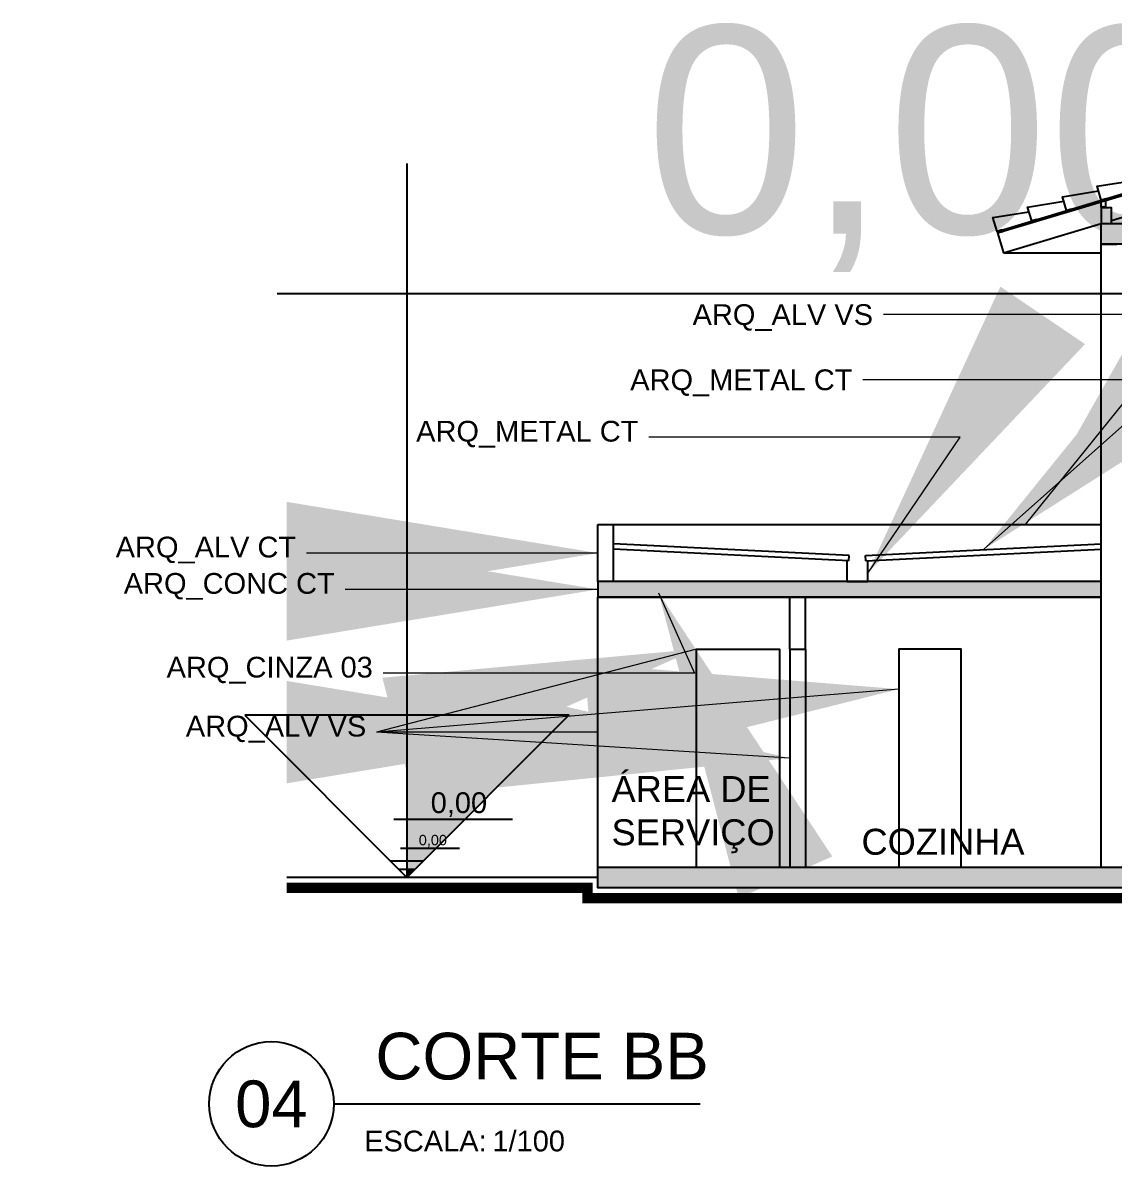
# Model space of a CAD drawing. Header units: metres. Extents: x 47789.1 to 47883.2, y 23415.6 to 23469.2.
# Drawn here: x 47820.08 to 47830.59, y 23449.02 to 23460.03 of the extents above; entities that cross this region are included whole.
import ezdxf
from ezdxf.enums import TextEntityAlignment as Align

# ---------------------------------------------------------------- set-up
doc = ezdxf.new("R2010")
doc.units = ezdxf.units.M
doc.header["$LTSCALE"] = 0.25
for name, color, linetype in [('0 @ 0.05', 7, 'Continuous'), ('0 @ 0.1', 7, 'Continuous'), ('0 @ 1', 7, 'Continuous'), ('ARQ_ALV CT', 4, 'Continuous'), ('ARQ_ALV VS', 2, 'Continuous'), ('ARQ_CONC CT', 6, 'Continuous'), ('ARQ_ESQ VS', 2, 'Continuous'), ('ARQ_METAL CT', 2, 'Continuous'), ('ARQ_TXT 01', 1, 'Continuous'), ('ARQ_VISTA 02', 2, 'Continuous'), ('ARQ_VISTA 03', 3, 'Continuous'), ('DET_VISTA 01', 1, 'Continuous'), ('SIMB_01', 1, 'Continuous'), ('SIMB_02', 2, 'Continuous'), ('SIMB_PREENCHIMENTO', 253, 'Continuous'), ('SIMB_TXT', 1, 'Continuous')]:
    doc.layers.add(name, color=color, linetype=linetype)
doc.layers.add('ARQ_CINZA 02', color=251, linetype='Continuous', lineweight=9)
doc.layers.add('ARQ_CINZA 03', color=252, linetype='Continuous', lineweight=9)
doc.layers.add('ARQ_COTA_AZUL', color=5, linetype='Continuous', lineweight=20, true_color=0x0000ff)
doc.styles.add('Annot_2.5mm', font='arial.ttf', dxfattribs={"height": 2.5})
doc.styles.add('cota', font='arial.ttf')
doc.styles.add('SIMB', font='arial.ttf')
doc.dimstyles.new('Info 01 - annot', dxfattribs={"dimtxt": 2, "dimasz": 3, "dimexe": 1, "dimexo": 1, "dimgap": 1, "dimtad": 1, "dimzin": 4, "dimtxsty": 'cota', "dimblk": 'DOTSMALL', "dimcen": 2, "dimdle": 1, "dimclrd": 256, "dimclre": 256, "dimclrt": 1, "dimazin": 2, "dimtfac": 0.09, "dimtix": 1, "dimtmove": 2, "dimatfit": 2, "dimfxl": 5, "dimfxlon": 1, "dimtolj": 1, "dimtzin": 4, "dimlwd": -1, "dimarcsym": 1})
pattern_1 = [(173.5583999007, (-0.0840831, 0.1244136), (-1.5237, 0.1693), [0.0003725418, -10.5629164143]), (186.4416000993, (-0.084449, 0.1244075), (1.5237, 0.1693), [0.0004934458, -10.5627955103]), (206.906093456, (-0.0849154, 0.1242868), (0.3386, 0.1693), [0.0005630418, -12.71949026194]), (225, (-0.08537, 0.12398), (0.1693, -2e-17), [0.0005941822, -0.2388321739]), (262.87498365, (-0.085793, 0.123536), (-7e-17, -0.1693), [0.000582168, -1.3643580688]), (262.87498365, (-0.085875, 0.122963), (-7e-17, -0.1693), [0.0003852418, -1.364554995]), (277.12501635, (-0.085866, 0.122588), (-1e-17, 0.1693), [0.0005259578, -1.364414279]), (315, (-0.0858, 0.12204), (0.1693, -4e-17), [0.0006072378, -0.2388191183]), (333.093906544, (-0.0854222, 0.1215557), (0.3386, -0.1693), [0.000560832, -12.71949247174]), (353.5583999007, (-0.084944, 0.1212437), (1.5237, -0.1693), [0.0005269738, -10.5627619823]), (353.5583999007, (-0.0844255, 0.121171), (1.5237, -0.1693), [0.0003852418, -10.5629037143]), (366.4416000993, (-0.08405, 0.1211782), (-1.5237, -0.1693), [0.000483108, -10.5628058481]), (386.906093456, (-0.0835934, 0.121297), (-0.3386, -0.1693), [0.0005630418, -12.71949026194]), (405, (-0.08314, 0.12161), (-0.1693, 4e-17), [0.0005941822, -0.2388321739]), (442.87498365, (-0.082716, 0.122048), (-5e-17, 0.1693), [0.000582168, -1.3643580688]), (97.12501635, (-0.082643, 0.122996), (-4e-18, -0.1693), [0.000521208, -1.3644190288]), (135, (-0.08271, 0.12354), (-0.1693, 0), [0.000608076, -0.2388182801]), (153.093906544, (-0.0830864, 0.124028), (-0.3386, 0.1693), [0.000560832, -12.71949247174]), (173.5583999007, (-0.0835647, 0.12434), (-1.5237, 0.1693), [0.0005269738, -10.5627619823]), (173.5583999007, (-0.0254224, 0.030046), (-1.5237, 0.1693), [0.0003725418, -10.5629164143]), (186.4416000993, (-0.025788, 0.03004), (1.5237, 0.1693), [0.0004934458, -10.5627955103]), (206.906093456, (-0.0262545, 0.0299192), (0.3386, 0.1693), [0.0005630418, -12.71949026194]), (225, (-0.02671, 0.02961), (0.1693, -2e-17), [0.0005941822, -0.2388321739]), (262.87498365, (-0.027132, 0.029168), (-7e-17, -0.1693), [0.000582168, -1.3643580688]), (262.87498365, (-0.027214, 0.028595), (-7e-17, -0.1693), [0.0003852418, -1.364554995]), (277.12501635, (-0.027205, 0.02822), (-1e-17, 0.1693), [0.0005259578, -1.364414279]), (315, (-0.02714, 0.02768), (0.1693, -4e-17), [0.0006072378, -0.2388191183]), (333.093906544, (-0.0267613, 0.0271881), (0.3386, -0.1693), [0.000560832, -12.71949247174]), (353.5583999007, (-0.026283, 0.026876), (1.5237, -0.1693), [0.0005269738, -10.5627619823]), (353.5583999007, (-0.0257646, 0.0268034), (1.5237, -0.1693), [0.0003852418, -10.5629037143]), (366.4416000993, (-0.025389, 0.0268105), (-1.5237, -0.1693), [0.000483108, -10.5628058481]), (386.906093456, (-0.0249325, 0.0269294), (-0.3386, -0.1693), [0.0005630418, -12.71949026194]), (405, (-0.02448, 0.02724), (-0.1693, 4e-17), [0.0005941822, -0.2388321739]), (442.87498365, (-0.024055, 0.02768), (-5e-17, 0.1693), [0.000582168, -1.3643580688]), (97.12501635, (-0.023982, 0.028628), (-4e-18, -0.1693), [0.000521208, -1.3644190288]), (135, (-0.02405, 0.02917), (-0.1693, 0), [0.000608076, -0.2388182801]), (153.093906544, (-0.0244255, 0.0296604), (-0.3386, 0.1693), [0.000560832, -12.71949247174]), (173.5583999007, (-0.0249039, 0.0299725), (-1.5237, 0.1693), [0.0005269738, -10.5627619823]), (173.5583999007, (-0.021333, 0.0901637), (-1.5237, 0.1693), [0.0005269738, -10.5627619823]), (153.093906544, (-0.020855, 0.0898516), (-0.3386, 0.1693), [0.000560832, -12.71949247174]), (135, (-0.02047, 0.08936), (-0.1693, 0), [0.000608076, -0.2388182801]), (97.12501635, (-0.020411, 0.08882), (-4e-18, -0.1693), [0.000521208, -1.3644190288]), (442.87498365, (-0.020485, 0.087872), (-5e-17, 0.1693), [0.000582168, -1.3643580688]), (405, (-0.02091, 0.08743), (-0.1693, 4e-17), [0.0005941822, -0.2388321739]), (386.906093456, (-0.0213617, 0.0871206), (-0.3386, -0.1693), [0.0005630418, -12.71949026194]), (366.4416000993, (-0.0218183, 0.0870018), (-1.5237, -0.1693), [0.000483108, -10.5628058481]), (353.5583999007, (-0.0221938, 0.0869947), (1.5237, -0.1693), [0.0003852418, -10.5629037143]), (353.5583999007, (-0.0227125, 0.0870673), (1.5237, -0.1693), [0.0005269738, -10.5627619823]), (333.093906544, (-0.0231907, 0.0873794), (0.3386, -0.1693), [0.000560832, -12.71949247174]), (315, (-0.02357, 0.08787), (0.1693, -4e-17), [0.0006072378, -0.2388191183]), (277.12501635, (-0.023634, 0.088411), (-1e-17, 0.1693), [0.0005259578, -1.364414279]), (262.87498365, (-0.023644, 0.088787), (-7e-17, -0.1693), [0.0003852418, -1.364554995]), (262.87498365, (-0.02356, 0.08936), (-7e-17, -0.1693), [0.000582168, -1.3643580688]), (225, (-0.02314, 0.0898), (0.1693, -2e-17), [0.0005941822, -0.2388321739]), (206.906093456, (-0.0226837, 0.0901104), (0.3386, 0.1693), [0.0005630418, -12.71949026194]), (186.4416000993, (-0.0222172, 0.090231), (1.5237, 0.1693), [0.0004934458, -10.5627955103]), (173.5583999007, (-0.0218516, 0.0902372), (-1.5237, 0.1693), [0.0003725418, -10.5629164143]), (173.5583999007, (-0.1422256, 0.0442553), (-1.5237, 0.1693), [0.0005269738, -10.5627619823]), (153.093906544, (-0.1417474, 0.043943), (-0.3386, 0.1693), [0.000560832, -12.71949247174]), (135, (-0.14137, 0.04345), (-0.1693, 0), [0.000608076, -0.2388182801]), (97.12501635, (-0.141304, 0.042911), (-4e-18, -0.1693), [0.000521208, -1.3644190288]), (442.87498365, (-0.141377, 0.041963), (-5e-17, 0.1693), [0.000582168, -1.3643580688]), (405, (-0.1418, 0.04152), (-0.1693, 4e-17), [0.0005941822, -0.2388321739]), (386.906093456, (-0.1422542, 0.041212), (-0.3386, -0.1693), [0.0005630418, -12.71949026194]), (366.4416000993, (-0.1427107, 0.0410933), (-1.5237, -0.1693), [0.000483108, -10.5628058481]), (353.5583999007, (-0.1430865, 0.041086), (1.5237, -0.1693), [0.0003852418, -10.5629037143]), (353.5583999007, (-0.143605, 0.0411587), (1.5237, -0.1693), [0.0005269738, -10.5627619823]), (333.093906544, (-0.1440832, 0.041471), (0.3386, -0.1693), [0.000560832, -12.71949247174]), (315, (-0.14446, 0.04196), (0.1693, -4e-17), [0.0006072378, -0.2388191183]), (277.12501635, (-0.144527, 0.042503), (-1e-17, 0.1693), [0.0005259578, -1.364414279]), (262.87498365, (-0.144536, 0.042878), (-7e-17, -0.1693), [0.0003852418, -1.364554995]), (262.87498365, (-0.144453, 0.04345), (-7e-17, -0.1693), [0.000582168, -1.3643580688]), (225, (-0.14403, 0.04389), (0.1693, -2e-17), [0.0005941822, -0.2388321739]), (206.906093456, (-0.1435764, 0.044202), (0.3386, 0.1693), [0.0005630418, -12.71949026194]), (186.4416000993, (-0.14311, 0.0443225), (1.5237, 0.1693), [0.0004934458, -10.5627955103]), (173.5583999007, (-0.142744, 0.0443287), (-1.5237, 0.1693), [0.0003725418, -10.5629164143]), (173.5583999007, (-0.131735, 0.0345293), (-1.5237, 0.1693), [0.0015551658, -10.5617337903]), (186.4416000993, (-0.1332613, 0.0345037), (1.5237, 0.1693), [0.0020597622, -10.5612291939]), (206.906093456, (-0.135209, 0.0339998), (0.3386, 0.1693), [0.0023506938, -12.71770260994]), (225, (-0.1371, 0.03271), (0.1693, -2e-17), [0.0024807418, -0.2369456143]), (262.87498365, (-0.13887, 0.030865), (-7e-17, -0.1693), [0.0024306022, -1.3625096346]), (262.87498365, (-0.139216, 0.028473), (-7e-17, -0.1693), [0.0016085058, -1.363331731]), (277.12501635, (-0.139176, 0.026907), (-1e-17, 0.1693), [0.0021959062, -1.3627443306]), (315, (-0.13891, 0.02463), (0.1693, -4e-17), [0.0025350978, -0.2368912583]), (333.093906544, (-0.137325, 0.0225987), (0.3386, -0.1693), [0.0023410418, -12.71771226194]), (353.5583999007, (-0.1353285, 0.0212957), (1.5237, -0.1693), [0.0021999702, -10.5610889859]), (353.5583999007, (-0.1331637, 0.020992), (1.5237, -0.1693), [0.0016085058, -10.5616804503]), (366.4416000993, (-0.1315955, 0.0210222), (-1.5237, -0.1693), [0.0020170902, -10.5612718659]), (386.906093456, (-0.1296899, 0.0215184), (-0.3386, -0.1693), [0.0023506938, -12.71770260994]), (405, (-0.12779, 0.02281), (-0.1693, 4e-17), [0.0024807418, -0.2369456143]), (442.87498365, (-0.126028, 0.024654), (-5e-17, 0.1693), [0.0024306022, -1.3625096346]), (97.12501635, (-0.125722, 0.028611), (-4e-18, -0.1693), [0.0021760942, -1.3627641426]), (135, (-0.12599, 0.03088), (-0.1693, 0), [0.002538476, -0.2368878801]), (153.093906544, (-0.1275737, 0.0329194), (-0.3386, 0.1693), [0.0023410418, -12.71771226194]), (173.5583999007, (-0.1295701, 0.0342226), (-1.5237, 0.1693), [0.0021999702, -10.5610889859]), (173.5583999007, (-0.149464, 0.026571), (-1.5237, 0.1693), [0.0021999702, -10.5610889859]), (153.093906544, (-0.1474675, 0.025268), (-0.3386, 0.1693), [0.0023410418, -12.71771226194]), (135, (-0.14588, 0.02323), (-0.1693, 0), [0.002538476, -0.2368878801]), (97.12501635, (-0.145616, 0.02096), (-4e-18, -0.1693), [0.0021760942, -1.3627641426]), (442.87498365, (-0.145922, 0.017002), (-5e-17, 0.1693), [0.0024306022, -1.3625096346]), (405, (-0.14769, 0.01516), (-0.1693, 4e-17), [0.0024807418, -0.2369456143]), (386.906093456, (-0.1495835, 0.0138669), (-0.3386, -0.1693), [0.0023506938, -12.71770260994]), (366.4416000993, (-0.1514893, 0.013371), (-1.5237, -0.1693), [0.0020170902, -10.5612718659]), (353.5583999007, (-0.1530574, 0.0133407), (1.5237, -0.1693), [0.0016085058, -10.5616804503]), (353.5583999007, (-0.1552223, 0.0136442), (1.5237, -0.1693), [0.0021999702, -10.5610889859]), (333.093906544, (-0.1572187, 0.0149472), (0.3386, -0.1693), [0.0023410418, -12.71771226194]), (315, (-0.1588, 0.01698), (0.1693, -4e-17), [0.0025350978, -0.2368912583]), (277.12501635, (-0.15907, 0.019256), (-1e-17, 0.1693), [0.0021959062, -1.3627443306]), (262.87498365, (-0.15911, 0.020822), (-7e-17, -0.1693), [0.0016085058, -1.363331731]), (262.87498365, (-0.158764, 0.023213), (-7e-17, -0.1693), [0.0024306022, -1.3625096346]), (225, (-0.157, 0.02506), (0.1693, -2e-17), [0.0024807418, -0.2369456143]), (206.906093456, (-0.1551026, 0.0263484), (0.3386, 0.1693), [0.0023506938, -12.71770260994]), (186.4416000993, (-0.153155, 0.0268522), (1.5237, 0.1693), [0.0020597622, -10.5612291939]), (173.5583999007, (-0.1516285, 0.026878), (-1.5237, 0.1693), [0.0015551658, -10.5617337903]), (173.5583999007, (-0.1219715, 0.100754), (-1.5237, 0.1693), [0.0052391818, -10.5580497743]), (153.093906544, (-0.1172168, 0.0976508), (-0.3386, 0.1693), [0.0055751222, -12.71447818154]), (135, (-0.11344, 0.0928), (-0.1693, 0), [0.0060453778, -0.2333809783]), (97.12501635, (-0.112807, 0.08739), (-4e-18, -0.1693), [0.0051824382, -1.3597577986]), (442.87498365, (-0.113536, 0.077965), (-5e-17, 0.1693), [0.00578866, -1.3591515768]), (405, (-0.11774, 0.07358), (-0.1693, 4e-17), [0.0059077098, -0.2335186463]), (386.906093456, (-0.1222563, 0.0704985), (-0.3386, -0.1693), [0.00559816, -12.71445514374]), (366.4416000993, (-0.126795, 0.0693173), (-1.5237, -0.1693), [0.004803648, -10.5584853081]), (353.5583999007, (-0.1305294, 0.0692455), (1.5237, -0.1693), [0.0038306502, -10.5594583059]), (353.5583999007, (-0.135685, 0.0699682), (1.5237, -0.1693), [0.0052391818, -10.5580497743]), (333.093906544, (-0.1404398, 0.0730716), (0.3386, -0.1693), [0.0055751222, -12.71447818154]), (315, (-0.14421, 0.07792), (0.1693, -4e-17), [0.00603758, -0.2333887761]), (277.12501635, (-0.144847, 0.083333), (-1e-17, 0.1693), [0.0052296822, -1.3597105546]), (262.87498365, (-0.144944, 0.087062), (-7e-17, -0.1693), [0.0038306502, -1.3611095866]), (262.87498365, (-0.14412, 0.092757), (-7e-17, -0.1693), [0.00578866, -1.3591515768]), (225, (-0.13992, 0.09714), (0.1693, -2e-17), [0.0059077098, -0.2335186463]), (206.906093456, (-0.1354003, 0.1002237), (0.3386, 0.1693), [0.00559816, -12.71445514374]), (186.4416000993, (-0.1307617, 0.1014237), (1.5237, 0.1693), [0.0049054258, -10.5583835303]), (173.5583999007, (-0.1271267, 0.1014847), (-1.5237, 0.1693), [0.0037036502, -10.5595853059]), (173.5583999007, (-0.0322489, 0.1489234), (-1.5237, 0.1693), [0.0037036502, -10.5595853059]), (186.4416000993, (-0.035884, 0.1488624), (1.5237, 0.1693), [0.0049054258, -10.5583835303]), (206.906093456, (-0.0405227, 0.1476626), (0.3386, 0.1693), [0.00559816, -12.71445514374]), (225, (-0.04504, 0.14458), (0.1693, -2e-17), [0.0059077098, -0.2335186463]), (262.87498365, (-0.049243, 0.140196), (-7e-17, -0.1693), [0.00578866, -1.3591515768]), (262.87498365, (-0.050066, 0.134501), (-7e-17, -0.1693), [0.0038306502, -1.3611095866]), (277.12501635, (-0.04997, 0.130772), (-1e-17, 0.1693), [0.0052296822, -1.3597105546]), (315, (-0.04933, 0.12536), (0.1693, -4e-17), [0.00603758, -0.2333887761]), (333.093906544, (-0.045562, 0.1205105), (0.3386, -0.1693), [0.0055751222, -12.71447818154]), (353.5583999007, (-0.0408073, 0.117407), (1.5237, -0.1693), [0.0052391818, -10.5580497743]), (353.5583999007, (-0.0356518, 0.1166844), (1.5237, -0.1693), [0.0038306502, -10.5594583059]), (366.4416000993, (-0.0319175, 0.1167562), (-1.5237, -0.1693), [0.004803648, -10.5584853081]), (386.906093456, (-0.0273785, 0.1179374), (-0.3386, -0.1693), [0.00559816, -12.71445514374]), (405, (-0.02286, 0.12102), (-0.1693, 4e-17), [0.0059077098, -0.2335186463]), (442.87498365, (-0.018658, 0.125404), (-5e-17, 0.1693), [0.00578866, -1.3591515768]), (97.12501635, (-0.01793, 0.134829), (-4e-18, -0.1693), [0.0051824382, -1.3597577986]), (135, (-0.01856, 0.14023), (-0.1693, 0), [0.0060453778, -0.2333809783]), (153.093906544, (-0.0223391, 0.1450895), (-0.3386, 0.1693), [0.0055751222, -12.71447818154]), (173.5583999007, (-0.0270938, 0.148193), (-1.5237, 0.1693), [0.0052391818, -10.5580497743]), (173.5583999007, (-0.0938635, 0.1591959), (-1.5237, 0.1693), [0.0021999702, -10.5610889859]), (153.093906544, (-0.091867, 0.1578927), (-0.3386, 0.1693), [0.0023410418, -12.71771226194]), (135, (-0.09028, 0.15585), (-0.1693, 0), [0.002538476, -0.2368878801]), (97.12501635, (-0.090015, 0.153584), (-4e-18, -0.1693), [0.0021760942, -1.3627641426]), (442.87498365, (-0.090322, 0.149627), (-5e-17, 0.1693), [0.0024306022, -1.3625096346]), (405, (-0.09209, 0.14778), (-0.1693, 4e-17), [0.0024807418, -0.2369456143]), (386.906093456, (-0.093983, 0.1464916), (-0.3386, -0.1693), [0.0023506938, -12.71770260994]), (366.4416000993, (-0.095889, 0.1459956), (-1.5237, -0.1693), [0.0020170902, -10.5612718659]), (353.5583999007, (-0.097457, 0.1459655), (1.5237, -0.1693), [0.0016085058, -10.5616804503]), (353.5583999007, (-0.0996218, 0.146269), (1.5237, -0.1693), [0.0021999702, -10.5610889859]), (333.093906544, (-0.1016183, 0.147572), (0.3386, -0.1693), [0.0023410418, -12.71771226194]), (315, (-0.1032, 0.14961), (0.1693, -4e-17), [0.0025350978, -0.2368912583]), (277.12501635, (-0.103469, 0.15188), (-1e-17, 0.1693), [0.0021959062, -1.3627443306]), (262.87498365, (-0.10351, 0.153447), (-7e-17, -0.1693), [0.0016085058, -1.363331731]), (262.87498365, (-0.103164, 0.155838), (-7e-17, -0.1693), [0.0024306022, -1.3625096346]), (225, (-0.1014, 0.15768), (0.1693, -2e-17), [0.0024807418, -0.2369456143]), (206.906093456, (-0.0995023, 0.1589732), (0.3386, 0.1693), [0.0023506938, -12.71770260994]), (186.4416000993, (-0.0975545, 0.159477), (1.5237, 0.1693), [0.0020597622, -10.5612291939]), (173.5583999007, (-0.096028, 0.1595025), (-1.5237, 0.1693), [0.0015551658, -10.5617337903]), (173.5583999007, (-0.149877, 0.1284209), (-1.5237, 0.1693), [0.0005269738, -10.5627619823]), (153.093906544, (-0.149399, 0.1281088), (-0.3386, 0.1693), [0.000560832, -12.71949247174]), (135, (-0.14902, 0.12762), (-0.1693, 0), [0.000608076, -0.2388182801]), (97.12501635, (-0.148955, 0.127077), (-4e-18, -0.1693), [0.000521208, -1.3644190288]), (442.87498365, (-0.149029, 0.126129), (-5e-17, 0.1693), [0.000582168, -1.3643580688]), (405, (-0.14945, 0.12569), (-0.1693, 4e-17), [0.0005941822, -0.2388321739]), (386.906093456, (-0.1499057, 0.1253778), (-0.3386, -0.1693), [0.0005630418, -12.71949026194]), (366.4416000993, (-0.1503622, 0.125259), (-1.5237, -0.1693), [0.000483108, -10.5628058481]), (353.5583999007, (-0.1507378, 0.1252518), (1.5237, -0.1693), [0.0003852418, -10.5629037143]), (353.5583999007, (-0.1512565, 0.1253244), (1.5237, -0.1693), [0.0005269738, -10.5627619823]), (333.093906544, (-0.1517347, 0.1256365), (0.3386, -0.1693), [0.000560832, -12.71949247174]), (315, (-0.15211, 0.12612), (0.1693, -4e-17), [0.0006072378, -0.2388191183]), (277.12501635, (-0.152178, 0.126669), (-1e-17, 0.1693), [0.0005259578, -1.364414279]), (262.87498365, (-0.152188, 0.127044), (-7e-17, -0.1693), [0.0003852418, -1.364554995]), (262.87498365, (-0.152105, 0.127617), (-7e-17, -0.1693), [0.000582168, -1.3643580688]), (225, (-0.15168, 0.12806), (0.1693, -2e-17), [0.0005941822, -0.2388321739]), (206.906093456, (-0.1512277, 0.1283675), (0.3386, 0.1693), [0.0005630418, -12.71949026194]), (186.4416000993, (-0.1507612, 0.1284883), (1.5237, 0.1693), [0.0004934458, -10.5627955103]), (173.5583999007, (-0.1503956, 0.1284944), (-1.5237, 0.1693), [0.0003725418, -10.5629164143]), (173.5583999007, (-0.1347277, 0.1355244), (-1.5237, 0.1693), [0.0015922498, -10.5616967063]), (153.093906544, (-0.1332828, 0.1345814), (-0.3386, 0.1693), [0.0016943578, -12.71835894594]), (135, (-0.13213, 0.1331), (-0.1693, 0), [0.0018372582, -0.2375890979]), (97.12501635, (-0.131943, 0.131463), (-4e-18, -0.1693), [0.0015749778, -1.363365259]), (442.87498365, (-0.132164, 0.128599), (-5e-17, 0.1693), [0.0017593818, -1.363180855]), (405, (-0.13344, 0.12726), (-0.1693, 4e-17), [0.0017954498, -0.2376309063]), (386.906093456, (-0.1348142, 0.126329), (-0.3386, -0.1693), [0.0017014698, -12.71835183394]), (366.4416000993, (-0.1361938, 0.12597), (-1.5237, -0.1693), [0.001459992, -10.5618289641]), (353.5583999007, (-0.1373287, 0.1259484), (1.5237, -0.1693), [0.0011641582, -10.5621247979]), (353.5583999007, (-0.1388957, 0.126168), (1.5237, -0.1693), [0.0015922498, -10.5616967063]), (333.093906544, (-0.1403406, 0.1271112), (0.3386, -0.1693), [0.0016943578, -12.71835894594]), (315, (-0.14149, 0.12858), (0.1693, -4e-17), [0.001834896, -0.2375914601]), (277.12501635, (-0.14168, 0.13023), (-1e-17, 0.1693), [0.0015893542, -1.3633508826]), (262.87498365, (-0.14171, 0.131363), (-7e-17, -0.1693), [0.0011641582, -1.3637760786]), (262.87498365, (-0.14146, 0.133094), (-7e-17, -0.1693), [0.0017593818, -1.363180855]), (225, (-0.14018, 0.13443), (0.1693, -2e-17), [0.0017954498, -0.2376309063]), (206.906093456, (-0.1388091, 0.1353634), (0.3386, 0.1693), [0.0017014698, -12.71835183394]), (186.4416000993, (-0.1373993, 0.135728), (1.5237, 0.1693), [0.0014908022, -10.5617981539]), (173.5583999007, (-0.1362945, 0.1357466), (-1.5237, 0.1693), [0.0011255502, -10.5621634059]), (173.5583999007, (-0.0771547, 0.0937003), (-1.5237, 0.1693), [0.0015551658, -10.5617337903]), (186.4416000993, (-0.078681, 0.0936747), (1.5237, 0.1693), [0.0020597622, -10.5612291939]), (206.906093456, (-0.0806287, 0.093171), (0.3386, 0.1693), [0.0023506938, -12.71770260994]), (225, (-0.08253, 0.09188), (0.1693, -2e-17), [0.0024807418, -0.2369456143]), (262.87498365, (-0.08429, 0.090036), (-7e-17, -0.1693), [0.0024306022, -1.3625096346]), (262.87498365, (-0.084636, 0.087644), (-7e-17, -0.1693), [0.0016085058, -1.363331731]), (277.12501635, (-0.084595, 0.086078), (-1e-17, 0.1693), [0.0021959062, -1.3627443306]), (315, (-0.08433, 0.0838), (0.1693, -4e-17), [0.0025350978, -0.2368912583]), (333.093906544, (-0.0827447, 0.0817697), (0.3386, -0.1693), [0.0023410418, -12.71771226194]), (353.5583999007, (-0.0807483, 0.0804667), (1.5237, -0.1693), [0.0021999702, -10.5610889859]), (353.5583999007, (-0.0785835, 0.0801632), (1.5237, -0.1693), [0.0016085058, -10.5616804503]), (366.4416000993, (-0.0770155, 0.0801934), (-1.5237, -0.1693), [0.0020170902, -10.5612718659]), (386.906093456, (-0.0751097, 0.0806894), (-0.3386, -0.1693), [0.0023506938, -12.71770260994]), (405, (-0.07321, 0.08198), (-0.1693, 4e-17), [0.0024807418, -0.2369456143]), (442.87498365, (-0.071448, 0.083825), (-5e-17, 0.1693), [0.0024306022, -1.3625096346]), (97.12501635, (-0.071142, 0.087782), (-4e-18, -0.1693), [0.0021760942, -1.3627641426]), (135, (-0.07141, 0.09005), (-0.1693, 0), [0.002538476, -0.2368878801]), (153.093906544, (-0.0729935, 0.0920904), (-0.3386, 0.1693), [0.0023410418, -12.71771226194]), (173.5583999007, (-0.07499, 0.0933936), (-1.5237, 0.1693), [0.0021999702, -10.5610889859]), (173.5583999007, (-0.0842648, 0.0607625), (-1.5237, 0.1693), [0.0011255502, -10.5621634059]), (186.4416000993, (-0.0853696, 0.060744), (1.5237, 0.1693), [0.0014908022, -10.5617981539]), (206.906093456, (-0.0867794, 0.0603793), (0.3386, 0.1693), [0.0017014698, -12.71835183394]), (225, (-0.08815, 0.05944), (0.1693, -2e-17), [0.0017954498, -0.2376309063]), (262.87498365, (-0.08943, 0.05811), (-7e-17, -0.1693), [0.0017593818, -1.363180855]), (262.87498365, (-0.08968, 0.05638), (-7e-17, -0.1693), [0.0011641582, -1.3637760786]), (277.12501635, (-0.08965, 0.055246), (-1e-17, 0.1693), [0.0015893542, -1.3633508826]), (315, (-0.08946, 0.0536), (0.1693, -4e-17), [0.001834896, -0.2375914601]), (333.093906544, (-0.088311, 0.0521272), (0.3386, -0.1693), [0.0016943578, -12.71835894594]), (353.5583999007, (-0.086866, 0.051184), (1.5237, -0.1693), [0.0015922498, -10.5616967063]), (353.5583999007, (-0.085299, 0.0509644), (1.5237, -0.1693), [0.0011641582, -10.5621247979]), (366.4416000993, (-0.084164, 0.050986), (-1.5237, -0.1693), [0.001459992, -10.5618289641]), (386.906093456, (-0.0827845, 0.0513452), (-0.3386, -0.1693), [0.0017014698, -12.71835183394]), (405, (-0.08141, 0.05228), (-0.1693, 4e-17), [0.0017954498, -0.2376309063]), (442.87498365, (-0.080134, 0.053614), (-5e-17, 0.1693), [0.0017593818, -1.363180855]), (97.12501635, (-0.079913, 0.056479), (-4e-18, -0.1693), [0.0015749778, -1.363365259]), (135, (-0.0801, 0.05812), (-0.1693, 0), [0.0018372582, -0.2375890979]), (153.093906544, (-0.081253, 0.0595974), (-0.3386, 0.1693), [0.0016943578, -12.71835894594]), (173.5583999007, (-0.082698, 0.0605406), (-1.5237, 0.1693), [0.0015922498, -10.5616967063]), (173.5583999007, (-0.0729938, 0.0338164), (-1.5237, 0.1693), [0.0021413978, -10.5611475583]), (186.4416000993, (-0.0750954, 0.0337811), (1.5237, 0.1693), [0.0028359862, -10.5604529699]), (206.906093456, (-0.0777772, 0.0330874), (0.3386, 0.1693), [0.0032366458, -12.71681665794]), (225, (-0.08039, 0.03131), (0.1693, -2e-17), [0.0034156142, -0.2360107419]), (262.87498365, (-0.082819, 0.02877), (-7e-17, -0.1693), [0.003346704, -1.3615935328]), (262.87498365, (-0.083295, 0.025478), (-7e-17, -0.1693), [0.0022147022, -1.3627255346]), (277.12501635, (-0.083239, 0.023322), (-1e-17, 0.1693), [0.003023616, -1.3619166208]), (315, (-0.08287, 0.02019), (0.1693, -4e-17), [0.0034906458, -0.2359357103]), (333.093906544, (-0.0806907, 0.0173893), (0.3386, -0.1693), [0.00322326, -12.71683004374]), (353.5583999007, (-0.0779418, 0.0155953), (1.5237, -0.1693), [0.0030290262, -10.5602599299]), (353.5583999007, (-0.0749612, 0.0151773), (1.5237, -0.1693), [0.0022147022, -10.5610742539]), (366.4416000993, (-0.0728022, 0.0152188), (-1.5237, -0.1693), [0.002777236, -10.5605117201]), (386.906093456, (-0.070178, 0.0159018), (-0.3386, -0.1693), [0.0032366458, -12.71681665794]), (405, (-0.06757, 0.01768), (-0.1693, 4e-17), [0.0034156142, -0.2360107419]), (442.87498365, (-0.065136, 0.020219), (-5e-17, 0.1693), [0.003346704, -1.3615935328]), (97.12501635, (-0.064715, 0.025668), (-4e-18, -0.1693), [0.002996184, -1.3619440528]), (135, (-0.06508, 0.02879), (-0.1693, 0), [0.00349504, -0.2359313161]), (153.093906544, (-0.0672645, 0.0315998), (-0.3386, 0.1693), [0.00322326, -12.71683004374]), (173.5583999007, (-0.0700134, 0.033394), (-1.5237, 0.1693), [0.0030290262, -10.5602599299]), (173.5583999007, (-0.098366, 0.0535103), (-1.5237, 0.1693), [0.0003725418, -10.5629164143]), (186.4416000993, (-0.0987315, 0.0535042), (1.5237, 0.1693), [0.0004934458, -10.5627955103]), (206.906093456, (-0.099198, 0.0533835), (0.3386, 0.1693), [0.0005630418, -12.71949026194]), (225, (-0.09965, 0.05307), (0.1693, -2e-17), [0.0005941822, -0.2388321739]), (262.87498365, (-0.100075, 0.052633), (-7e-17, -0.1693), [0.000582168, -1.3643580688]), (262.87498365, (-0.100158, 0.05206), (-7e-17, -0.1693), [0.0003852418, -1.364554995]), (277.12501635, (-0.100148, 0.051685), (-1e-17, 0.1693), [0.0005259578, -1.364414279]), (315, (-0.10008, 0.05114), (0.1693, -4e-17), [0.0006072378, -0.2388191183]), (333.093906544, (-0.099705, 0.0506525), (0.3386, -0.1693), [0.000560832, -12.71949247174]), (353.5583999007, (-0.0992266, 0.0503404), (1.5237, -0.1693), [0.0005269738, -10.5627619823]), (353.5583999007, (-0.098708, 0.0502678), (1.5237, -0.1693), [0.0003852418, -10.5629037143]), (366.4416000993, (-0.0983325, 0.050275), (-1.5237, -0.1693), [0.000483108, -10.5628058481]), (386.906093456, (-0.097876, 0.0503938), (-0.3386, -0.1693), [0.0005630418, -12.71949026194]), (405, (-0.09742, 0.0507), (-0.1693, 4e-17), [0.0005941822, -0.2388321739]), (442.87498365, (-0.096999, 0.051145), (-5e-17, 0.1693), [0.000582168, -1.3643580688]), (97.12501635, (-0.096926, 0.052093), (-4e-18, -0.1693), [0.000521208, -1.3644190288]), (135, (-0.09699, 0.05264), (-0.1693, 0), [0.000608076, -0.2388182801]), (153.093906544, (-0.0973692, 0.0531248), (-0.3386, 0.1693), [0.000560832, -12.71949247174]), (173.5583999007, (-0.0978474, 0.0534369), (-1.5237, 0.1693), [0.0005269738, -10.5627619823]), (173.5583999007, (-0.0464774, 0.0660676), (-1.5237, 0.1693), [0.0052391818, -10.5580497743]), (153.093906544, (-0.0417227, 0.0629642), (-0.3386, 0.1693), [0.0055751222, -12.71447818154]), (135, (-0.03795, 0.05811), (-0.1693, 0), [0.0060453778, -0.2333809783]), (97.12501635, (-0.037313, 0.052704), (-4e-18, -0.1693), [0.0051824382, -1.3597577986]), (442.87498365, (-0.038042, 0.043279), (-5e-17, 0.1693), [0.00578866, -1.3591515768]), (405, (-0.04225, 0.03889), (-0.1693, 4e-17), [0.0059077098, -0.2335186463]), (386.906093456, (-0.0467622, 0.0358121), (-0.3386, -0.1693), [0.00559816, -12.71445514374]), (366.4416000993, (-0.051301, 0.0346309), (-1.5237, -0.1693), [0.004803648, -10.5584853081]), (353.5583999007, (-0.0550354, 0.034559), (1.5237, -0.1693), [0.0038306502, -10.5594583059]), (353.5583999007, (-0.060191, 0.0352818), (1.5237, -0.1693), [0.0052391818, -10.5580497743]), (333.093906544, (-0.0649458, 0.0383851), (0.3386, -0.1693), [0.0055751222, -12.71447818154]), (315, (-0.06872, 0.04323), (0.1693, -4e-17), [0.00603758, -0.2333887761]), (277.12501635, (-0.069353, 0.048646), (-1e-17, 0.1693), [0.0052296822, -1.3597105546]), (262.87498365, (-0.06945, 0.052376), (-7e-17, -0.1693), [0.0038306502, -1.3611095866]), (262.87498365, (-0.068626, 0.05807), (-7e-17, -0.1693), [0.00578866, -1.3591515768]), (225, (-0.06442, 0.06246), (0.1693, -2e-17), [0.0059077098, -0.2335186463]), (206.906093456, (-0.0599062, 0.0655372), (0.3386, 0.1693), [0.00559816, -12.71445514374]), (186.4416000993, (-0.0552677, 0.0667371), (1.5237, 0.1693), [0.0049054258, -10.5583835303]), (173.5583999007, (-0.0516324, 0.066798), (-1.5237, 0.1693), [0.0037036502, -10.5595853059])]

# ---------------------------------------------------------------- blocks, each defined once
blk = doc.blocks.new('*U52')
at = {"layer": 'SIMB_02'}
blk.add_line((6, 0), (41.33, 0), dxfattribs=at)
blk.add_circle((0, 0), 6, dxfattribs=at)
at = {"layer": 'SIMB_TXT', "style": 'SIMB'}
blk.add_text('ESCALA:', height=2, dxfattribs=at).set_placement((8.94, -4.58))
blk.add_attdef('TITULO_DO_DESENHO', text='', height=4.5, dxfattribs=at).set_placement((10.02, 1), align=Align.BOTTOM_LEFT)
blk.add_attdef('NUM', text='', height=4.5, dxfattribs=at).set_placement((0, 0), align=Align.MIDDLE_CENTER)
blk.add_attdef('ESCALA', (21.3, -4.58), '', height=2, dxfattribs=at)
blk = doc.blocks.new('*U216')
at = {"layer": 'SIMB_PREENCHIMENTO', "transparency": 33554587}
h = blk.add_hatch(color=256, dxfattribs=at)
h.dxf.hatch_style = 1
h.paths.add_polyline_path([(1.562, 1.562), (0, 1.562), (0, 0)])
at = {"layer": 'SIMB_01'}
for p, q in [((0, 6.877), (0, 0)), ((-1.25, 5.627), (10.181, 5.627))]:
    blk.add_line(p, q, dxfattribs=at)
blk.add_lwpolyline([(-1.562, 1.562), (0, 0), (1.562, 1.562), (-1.562, 1.562)], dxfattribs=at)
at = {"layer": 'SIMB_TXT', "style": 'SIMB'}
blk.add_attdef('00,00', (2.299, 6.203), '', height=2, dxfattribs=at)
blk = doc.blocks.new('*U350')
at = {"layer": '0 @ 0.05', "xscale": 0.05, "yscale": 0.05, "zscale": 0.05}
blk.add_blockref('*U216', (47823.777, 23451.8), dxfattribs=at).add_auto_attribs({'00,00': '0,00'})
at = {"layer": '0 @ 0.1', "xscale": 0.1, "yscale": 0.1, "zscale": 0.1}
blk.add_blockref('*U216', (47823.777, 23451.8), dxfattribs=at).add_auto_attribs({'00,00': '0,00'})
at = {"layer": '0 @ 1'}
blk.add_blockref('*U216', (47823.777, 23451.8), dxfattribs=at).add_auto_attribs({'00,00': '0,00'})
blk = doc.blocks.new('_DotSmall')
at = {"color": 0, "linetype": 'ByBlock', "const_width": 0.5}
blk.add_lwpolyline([(-0.0625, 0, 1), (0.0625, 0, 1)], format="xyb", close=True, dxfattribs=at)

msp = doc.modelspace()

# ---------------------------------------------------------------- hatches: boundary and pattern name
at = {"layer": 'ARQ_CINZA 03'}
h = msp.add_hatch(dxfattribs=at)
h.set_pattern_fill('CONCRETE3', color=256, scale=0.01, angle=90, style=0)
h.set_pattern_definition(pattern_1)
h.paths.add_polyline_path([(47830.569, 23458.1), (47830.469, 23458.1), (47830.469, 23457.9), (47830.619, 23457.9), (47833.119, 23457.9), (47833.269, 23457.9), (47834.619, 23457.9), (47834.769, 23457.9), (47838.069, 23457.9), (47838.219, 23457.9), (47839.419, 23457.9), (47839.419, 23458.1), (47839.319, 23458.1)])
h = msp.add_hatch(dxfattribs=at)
h.set_pattern_fill('CONCRETE3', color=256, scale=0.01, angle=90, style=0)
h.set_pattern_definition(pattern_1)
h.paths.add_polyline_path([(47828.221, 23454.65), (47828.017, 23454.65), (47825.619, 23454.65), (47825.619, 23454.5), (47827.619, 23454.5), (47830.469, 23454.5), (47830.469, 23454.65)])
h = msp.add_hatch(dxfattribs=at)
h.set_pattern_fill('CONCRETE3', color=256, scale=0.01, angle=90, style=0)
h.set_pattern_definition(pattern_1)
h.paths.add_polyline_path([(47826.569, 23451.9), (47825.619, 23451.9), (47825.619, 23451.7), (47838.219, 23451.7), (47838.219, 23451.9)])

# ---------------------------------------------------------------- linework, layer by layer
at = {"layer": 'ARQ_ALV CT'}
for p, q in [((47830.469, 23451.9), (47830.469, 23457.9)), ((47830.469, 23457.9), (47830.619, 23457.9)), ((47825.619, 23454.65), (47825.619, 23455.2)), ((47825.619, 23455.2), (47825.769, 23455.2)), ((47825.769, 23454.65), (47825.769, 23455.2)), ((47827.469, 23454), (47827.469, 23454.5)), ((47827.619, 23454), (47827.619, 23454.5)), ((47827.469, 23454), (47827.619, 23454))]:
    msp.add_line(p, q, dxfattribs=at)
at = {"layer": 'ARQ_ALV VS'}
for p, q in [((47825.769, 23455.2), (47830.469, 23455.2)), ((47825.619, 23451.9), (47825.619, 23454.5)), ((47827.469, 23454), (47827.469, 23451.9)), ((47827.619, 23454), (47827.619, 23451.9))]:
    msp.add_line(p, q, dxfattribs=at)
at = {"layer": 'ARQ_CINZA 02', "const_width": 0.1}
msp.add_lwpolyline([(47822.619, 23451.7), (47825.519, 23451.7), (47825.519, 23451.6), (47838.319, 23451.6), (47838.319, 23451.7), (47841.219, 23451.7)], dxfattribs=at)
at = {"layer": 'ARQ_CONC CT'}
for p, q in [((47830.469, 23454.65), (47825.619, 23454.65)), ((47830.469, 23454.5), (47825.619, 23454.5))]:
    msp.add_line(p, q, dxfattribs=at)
for points in [[(47830.469, 23458.1), (47839.419, 23458.1), (47839.419, 23457.9), (47830.469, 23457.9)], [(47830.469, 23454.65), (47825.619, 23454.65), (47825.619, 23454.5), (47830.469, 23454.5)], [(47825.619, 23451.9), (47838.219, 23451.9), (47838.219, 23451.7), (47825.619, 23451.7)]]:
    msp.add_lwpolyline(points, close=True, dxfattribs=at)
at = {"layer": 'ARQ_ESQ VS'}
for points in [[(47826.569, 23451.9), (47826.569, 23454), (47827.369, 23454), (47827.369, 23451.9)], [(47829.119, 23451.9), (47829.119, 23454), (47828.519, 23454), (47828.519, 23451.9)]]:
    msp.add_lwpolyline(points, dxfattribs=at)
at = {"layer": 'ARQ_METAL CT'}
for p, q in [((47828.039, 23454.901), (47825.769, 23455.014)), ((47828.037, 23454.851), (47825.769, 23454.964)), ((47828.198, 23454.901), (47830.469, 23455.014)), ((47828.201, 23454.851), (47830.469, 23454.964)), ((47828.037, 23454.851), (47828.039, 23454.901)), ((47828.201, 23454.851), (47828.198, 23454.901))]:
    msp.add_line(p, q, dxfattribs=at)
for points in [[(47828.017, 23454.852), (47828.017, 23454.65), (47828.221, 23454.65), (47828.221, 23454.852)], [(47828.019, 23454.852), (47828.019, 23454.652), (47828.219, 23454.652), (47828.219, 23454.852)]]:
    msp.add_lwpolyline(points, dxfattribs=at)
at = {"layer": 'ARQ_VISTA 02'}
for points in [[(47830.47, 23458.325), (47830.43, 23458.459), (47830.779, 23458.515)], [(47830.135, 23458.224), (47830.095, 23458.358), (47830.443, 23458.414)], [(47829.8, 23458.124), (47829.76, 23458.258), (47830.108, 23458.314)], [(47830.47, 23458.325), (47830.475, 23458.311), (47830.522, 23458.325), (47830.518, 23458.339), (47830.47, 23458.325)], [(47829.465, 23458.023), (47829.424, 23458.157), (47829.773, 23458.213)], [(47830.135, 23458.224), (47830.139, 23458.21), (47830.187, 23458.224), (47830.183, 23458.239), (47830.135, 23458.224)], [(47829.465, 23458.023), (47829.469, 23458.009), (47829.517, 23458.023), (47829.512, 23458.038), (47829.465, 23458.023)], [(47829.8, 23458.124), (47829.804, 23458.109), (47829.852, 23458.124), (47829.848, 23458.138), (47829.8, 23458.124)]]:
    msp.add_lwpolyline(points, dxfattribs=at)
for points in [[(47830.469, 23458.309), (47830.509, 23458.321), (47830.509, 23458.258), (47830.469, 23458.258)], [(47830.569, 23458.1), (47830.569, 23458.25), (47830.469, 23458.25), (47830.469, 23458.1)]]:
    msp.add_lwpolyline(points, close=True, dxfattribs=at)
at = {"layer": 'ARQ_VISTA 03'}
msp.add_line((47825.619, 23451.8), (47822.619, 23451.8), dxfattribs=at)
at = {"layer": 'DET_VISTA 01'}
for p, q in [((47829.465, 23458.023), (47832.437, 23458.915)), ((47829.469, 23458.009), (47832.298, 23458.858)), ((47830.569, 23458.13), (47832.298, 23458.649)), ((47829.526, 23457.817), (47830.469, 23458.1)), ((47829.469, 23458.009), (47829.526, 23457.817)), ((47829.526, 23457.817), (47830.469, 23457.817))]:
    msp.add_line(p, q, dxfattribs=at)

# ---------------------------------------------------------------- block references
msp.add_blockref('*U350', (0, 0))
at = {"layer": '0 @ 0.1', "xscale": 0.1, "yscale": 0.1, "zscale": 0.1}
msp.add_blockref('*U52', (47822.472, 23449.619), dxfattribs=at).add_auto_attribs({'TITULO_DO_DESENHO': 'CORTE BB', 'NUM': '04', 'ESCALA': '1/100'})

# ---------------------------------------------------------------- texts
at = {"layer": 'ARQ_COTA_AZUL', "color": 1, "char_height": 0.2, "style": 'cota'}
for s, insert, attachment_point in [('ARQ_ALV VS', (47828.27, 23457.322), 3), ('ARQ_METAL CT', (47828.072, 23456.694), 3), ('ARQ_METAL CT', (47826.009, 23455.941), 9), ('ARQ_ALV CT', (47822.71, 23454.825), 9), ('ARQ_CONC CT', (47823.082, 23454.475), 9), ('ARQ_CINZA 03', (47823.449, 23453.668), 9), ('ARQ_ALV VS', (47823.386, 23453.1), 9), ('\\A1;', (47822.486, 23453.1), 9)]:
    msp.add_mtext(s, dxfattribs=dict(at, insert=insert, attachment_point=attachment_point))
at = {"layer": 'ARQ_TXT 01', "char_height": 0.25, "attachment_point": 1, "style": 'Annot_2.5mm'}
for s, insert in [('ÁREA DE SERVIÇO', (47825.75, 23452.777)), ('COZINHA', (47828.159, 23452.269))]:
    msp.add_mtext_dynamic_manual_height_columns(s, width=2.27532, gutter_width=1.5, heights=[0], dxfattribs=dict(at, insert=insert))

# ---------------------------------------------------------------- leaders
at = {"layer": 'ARQ_COTA_AZUL', "annotation_type": 0, "has_hookline": 1, "hookline_direction": 1}
for points, text_width in [([(47829.741, 23455.2), (47831.37, 23457.222), (47828.37, 23457.222)], 1.725), ([(47828.221, 23454.732), (47829.109, 23456.041), (47826.109, 23456.041)], 2.137), ([(47829.334, 23454.958), (47831.172, 23456.594), (47828.172, 23456.594)], 2.137), ([(47825.619, 23454.925), (47822.81, 23454.925)], 1.733), ([(47825.619, 23454.575), (47823.182, 23454.575)], 2.028), ([(47826.204, 23454.541), (47826.549, 23453.768), (47823.549, 23453.768)], 1.975), ([(47825.619, 23453.2), (47823.486, 23453.2)], 1.725)]:
    msp.add_leader(points, dimstyle='Info 01 - annot', override={"dimscale": 0, "dimgap": 1, "dimtad": 0}, dxfattribs=dict(at, text_width=text_width))
at = {"layer": 'ARQ_COTA_AZUL'}
for points in [[(47826.569, 23454), (47823.486, 23453.2)], [(47828.519, 23453.614), (47823.486, 23453.2)], [(47827.469, 23452.95), (47823.486, 23453.2)]]:
    msp.add_leader(points, dimstyle='Info 01 - annot', override={"dimscale": 0, "dimgap": 1, "dimtad": 0}, dxfattribs=at)

doc.saveas('drawing.dxf')
